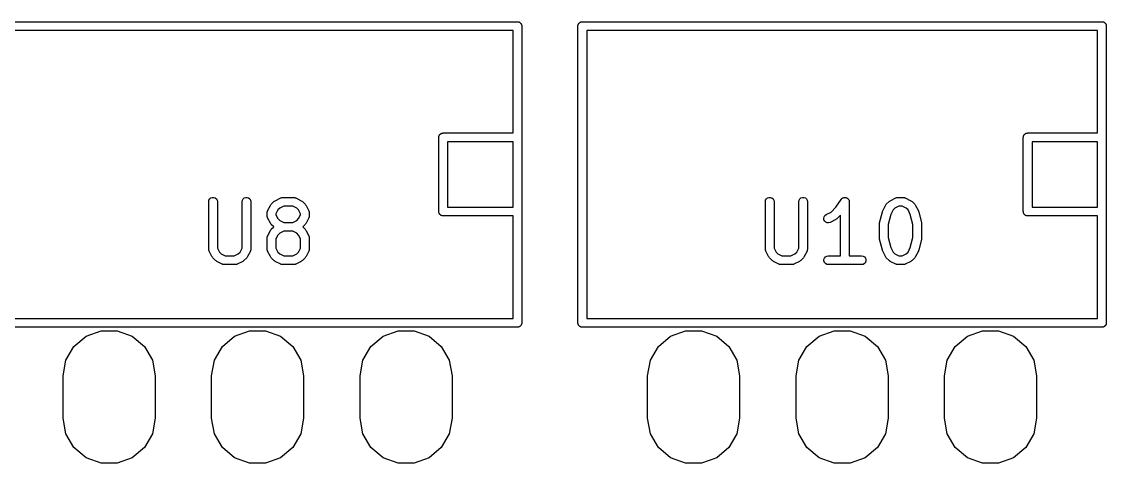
# Model space of a CAD drawing. Extents: x 10 to 287, y -200 to -10.
# Drawn here: x 165.96 to 184.52, y -117.94 to -110.39 of the extents above; entities that cross this region are included whole.
import ezdxf

# ---------------------------------------------------------------- set-up
doc = ezdxf.new("R2010")
doc.units = 0
doc.header["$MEASUREMENT"] = 0
doc.layers.add('BLACK', color=7, linetype='CONTINUOUS')

msp = doc.modelspace()

# ---------------------------------------------------------------- linework, layer by layer
at = {"layer": 'Black'}
for p, q in [((165.555, -110.385), (174.445, -110.385)), ((174.445, -110.385), (174.451, -110.386)), ((174.451, -110.386), (174.458, -110.386)), ((174.458, -110.386), (174.464, -110.388)), ((174.464, -110.388), (174.471, -110.39)), ((174.471, -110.39), (174.476, -110.393)), ((174.476, -110.393), (174.482, -110.395)), ((174.482, -110.395), (174.488, -110.399)), ((174.488, -110.399), (174.493, -110.403)), ((174.493, -110.403), (174.497, -110.408)), ((174.497, -110.408), (174.502, -110.412)), ((175.498, -110.412), (175.503, -110.408)), ((175.503, -110.408), (175.507, -110.403)), ((175.507, -110.403), (175.512, -110.399)), ((175.512, -110.399), (175.517, -110.395)), ((175.517, -110.395), (175.524, -110.393)), ((175.524, -110.393), (175.529, -110.39)), ((175.529, -110.39), (175.536, -110.388)), ((175.536, -110.388), (175.542, -110.386)), ((175.542, -110.386), (175.549, -110.386)), ((175.549, -110.386), (175.555, -110.385)), ((175.555, -110.385), (184.445, -110.385)), ((184.445, -110.385), (184.451, -110.386)), ((184.451, -110.386), (184.458, -110.386)), ((184.458, -110.386), (184.464, -110.388)), ((184.464, -110.388), (184.471, -110.39)), ((184.471, -110.39), (184.476, -110.393)), ((184.476, -110.393), (184.482, -110.395)), ((184.482, -110.395), (184.488, -110.399)), ((184.488, -110.399), (184.493, -110.403)), ((184.493, -110.403), (184.497, -110.408)), ((184.497, -110.408), (184.502, -110.412)), ((174.37, -110.535), (165.63, -110.535)), ((174.37, -112.29), (174.37, -110.535)), ((174.502, -110.412), (174.506, -110.417)), ((174.506, -110.417), (174.51, -110.422)), ((174.51, -110.422), (174.512, -110.429)), ((174.512, -110.429), (174.515, -110.434)), ((174.515, -110.434), (174.517, -110.441)), ((174.517, -110.441), (174.519, -110.447)), ((174.519, -110.447), (174.519, -110.454)), ((174.519, -110.454), (174.52, -110.46)), ((174.52, -110.46), (174.52, -115.54)), ((175.48, -110.46), (175.481, -110.454)), ((175.48, -115.54), (175.48, -110.46)), ((175.481, -110.447), (175.483, -110.441)), ((175.481, -110.454), (175.481, -110.447)), ((175.483, -110.441), (175.485, -110.434)), ((175.485, -110.434), (175.488, -110.429)), ((175.488, -110.429), (175.49, -110.422)), ((175.49, -110.422), (175.494, -110.417)), ((175.494, -110.417), (175.498, -110.412)), ((175.63, -110.535), (175.63, -115.465)), ((184.37, -110.535), (175.63, -110.535)), ((184.37, -112.29), (184.37, -110.535)), ((184.502, -110.412), (184.506, -110.417)), ((184.506, -110.417), (184.51, -110.422)), ((184.51, -110.422), (184.512, -110.429)), ((184.512, -110.429), (184.515, -110.434)), ((184.515, -110.434), (184.517, -110.441)), ((184.517, -110.441), (184.519, -110.447)), ((184.519, -110.447), (184.519, -110.454)), ((184.519, -110.454), (184.52, -110.46)), ((184.52, -110.46), (184.52, -115.54)), ((173.1, -112.365), (173.101, -112.359)), ((173.1, -113.635), (173.1, -112.365)), ((173.101, -112.352), (173.103, -112.346)), ((173.101, -112.359), (173.101, -112.352)), ((173.103, -112.346), (173.105, -112.339)), ((173.105, -112.339), (173.108, -112.334)), ((173.108, -112.334), (173.11, -112.328)), ((173.11, -112.328), (173.114, -112.322)), ((173.114, -112.322), (173.118, -112.317)), ((173.118, -112.317), (173.123, -112.313)), ((173.123, -112.313), (173.127, -112.308)), ((173.127, -112.308), (173.132, -112.304)), ((173.132, -112.304), (173.137, -112.3)), ((173.137, -112.3), (173.144, -112.298)), ((173.144, -112.298), (173.149, -112.295)), ((173.149, -112.295), (173.156, -112.293)), ((173.156, -112.293), (173.162, -112.291)), ((173.162, -112.291), (173.169, -112.291)), ((173.169, -112.291), (173.175, -112.29)), ((173.175, -112.29), (174.37, -112.29)), ((173.25, -112.44), (173.25, -113.56)), ((174.37, -112.44), (173.25, -112.44)), ((174.37, -113.56), (174.37, -112.44)), ((183.1, -112.365), (183.101, -112.359)), ((183.1, -113.635), (183.1, -112.365)), ((183.101, -112.352), (183.103, -112.346)), ((183.101, -112.359), (183.101, -112.352)), ((183.103, -112.346), (183.105, -112.339)), ((183.105, -112.339), (183.108, -112.334)), ((183.108, -112.334), (183.11, -112.328)), ((183.11, -112.328), (183.114, -112.322)), ((183.114, -112.322), (183.118, -112.317)), ((183.118, -112.317), (183.123, -112.313)), ((183.123, -112.313), (183.127, -112.308)), ((183.127, -112.308), (183.132, -112.304)), ((183.132, -112.304), (183.137, -112.3)), ((183.137, -112.3), (183.144, -112.298)), ((183.144, -112.298), (183.149, -112.295)), ((183.149, -112.295), (183.156, -112.293)), ((183.156, -112.293), (183.162, -112.291)), ((183.162, -112.291), (183.169, -112.291)), ((183.169, -112.291), (183.175, -112.29)), ((183.175, -112.29), (184.37, -112.29)), ((183.25, -112.44), (183.25, -113.56)), ((184.37, -112.44), (183.25, -112.44)), ((184.37, -113.56), (184.37, -112.44)), ((169.163, -113.468), (169.168, -113.443)), ((169.163, -114.278), (169.163, -113.468)), ((169.168, -113.443), (169.181, -113.42)), ((169.181, -113.42), (169.201, -113.403)), ((169.201, -113.403), (169.225, -113.395)), ((169.225, -113.395), (169.251, -113.395)), ((169.251, -113.395), (169.276, -113.403)), ((169.276, -113.403), (169.296, -113.42)), ((169.296, -113.42), (169.309, -113.443)), ((169.309, -113.443), (169.313, -113.468)), ((169.313, -113.468), (169.313, -114.26)), ((169.735, -113.468), (169.739, -113.443)), ((169.735, -114.26), (169.735, -113.468)), ((169.739, -113.443), (169.752, -113.42)), ((169.752, -113.42), (169.772, -113.403)), ((169.772, -113.403), (169.796, -113.395)), ((169.796, -113.395), (169.823, -113.395)), ((169.823, -113.395), (169.847, -113.403)), ((169.847, -113.403), (169.867, -113.42)), ((169.867, -113.42), (169.88, -113.443)), ((169.88, -113.443), (169.885, -113.468)), ((169.885, -113.468), (169.885, -114.278)), ((170.171, -113.625), (170.219, -113.53)), ((170.219, -113.53), (170.226, -113.52)), ((170.226, -113.52), (170.233, -113.511)), ((170.233, -113.511), (170.28, -113.463)), ((170.28, -113.463), (170.29, -113.456)), ((170.29, -113.456), (170.3, -113.449)), ((170.3, -113.449), (170.395, -113.401)), ((170.446, -113.543), (170.378, -113.578)), ((170.395, -113.401), (170.399, -113.4)), ((170.399, -113.4), (170.403, -113.398)), ((170.403, -113.398), (170.412, -113.396)), ((170.412, -113.396), (170.42, -113.394)), ((170.42, -113.394), (170.424, -113.394)), ((170.424, -113.394), (170.429, -113.393)), ((170.429, -113.393), (170.619, -113.393)), ((170.601, -113.543), (170.446, -113.543)), ((170.67, -113.578), (170.601, -113.543)), ((170.619, -113.393), (170.623, -113.394)), ((170.623, -113.394), (170.628, -113.394)), ((170.628, -113.394), (170.636, -113.396)), ((170.636, -113.396), (170.645, -113.398)), ((170.645, -113.398), (170.648, -113.4)), ((170.648, -113.4), (170.653, -113.401)), ((170.653, -113.401), (170.748, -113.449)), ((170.748, -113.449), (170.757, -113.456)), ((170.757, -113.456), (170.767, -113.463)), ((170.767, -113.463), (170.815, -113.511)), ((170.815, -113.511), (170.822, -113.52)), ((170.822, -113.52), (170.829, -113.53)), ((170.829, -113.53), (170.877, -113.625)), ((173.25, -113.56), (174.37, -113.56)), ((178.687, -113.468), (178.691, -113.443)), ((178.687, -114.278), (178.687, -113.468)), ((178.691, -113.443), (178.704, -113.42)), ((178.704, -113.42), (178.724, -113.403)), ((178.724, -113.403), (178.749, -113.395)), ((178.749, -113.395), (178.775, -113.395)), ((178.775, -113.395), (178.799, -113.403)), ((178.799, -113.403), (178.819, -113.42)), ((178.819, -113.42), (178.832, -113.443)), ((178.832, -113.443), (178.837, -113.468)), ((178.837, -113.468), (178.837, -114.26)), ((179.258, -113.468), (179.263, -113.443)), ((179.258, -114.26), (179.258, -113.468)), ((179.263, -113.443), (179.276, -113.42)), ((179.276, -113.42), (179.296, -113.403)), ((179.296, -113.403), (179.32, -113.395)), ((179.32, -113.395), (179.346, -113.395)), ((179.346, -113.395), (179.371, -113.403)), ((179.371, -113.403), (179.391, -113.42)), ((179.391, -113.42), (179.404, -113.443)), ((179.404, -113.443), (179.408, -113.468)), ((179.408, -113.468), (179.408, -114.278)), ((179.894, -113.563), (179.985, -113.427)), ((179.985, -113.427), (179.988, -113.424)), ((179.988, -113.424), (179.99, -113.42)), ((179.99, -113.42), (179.997, -113.414)), ((179.997, -113.414), (180.003, -113.408)), ((180.003, -113.408), (180.007, -113.406)), ((180.007, -113.406), (180.01, -113.403)), ((180.01, -113.403), (180.019, -113.4)), ((180.019, -113.4), (180.027, -113.396)), ((180.027, -113.396), (180.031, -113.396)), ((180.031, -113.396), (180.035, -113.395)), ((180.035, -113.395), (180.044, -113.395)), ((180.044, -113.395), (180.052, -113.394)), ((180.052, -113.394), (180.056, -113.395)), ((180.056, -113.395), (180.061, -113.395)), ((180.061, -113.395), (180.069, -113.398)), ((180.069, -113.398), (180.078, -113.4)), ((180.078, -113.4), (180.081, -113.402)), ((180.081, -113.402), (180.085, -113.403)), ((180.085, -113.403), (180.092, -113.409)), ((180.092, -113.409), (180.099, -113.414)), ((180.099, -113.414), (180.102, -113.418)), ((180.102, -113.418), (180.105, -113.42)), ((180.105, -113.42), (180.11, -113.428)), ((180.11, -113.428), (180.115, -113.435)), ((180.115, -113.435), (180.116, -113.439)), ((180.116, -113.439), (180.118, -113.443)), ((180.118, -113.443), (180.12, -113.452)), ((180.12, -113.452), (180.122, -113.46)), ((180.122, -113.46), (180.122, -113.464)), ((180.122, -113.464), (180.123, -113.468)), ((180.123, -113.468), (180.123, -114.393)), ((180.695, -113.625), (180.742, -113.53)), ((180.742, -113.53), (180.75, -113.52)), ((180.75, -113.52), (180.756, -113.511)), ((180.756, -113.511), (180.804, -113.463)), ((180.804, -113.463), (180.814, -113.456)), ((180.814, -113.456), (180.824, -113.449)), ((180.824, -113.449), (180.919, -113.401)), ((180.97, -113.543), (180.902, -113.578)), ((180.919, -113.401), (180.923, -113.4)), ((180.923, -113.4), (180.927, -113.398)), ((180.927, -113.398), (180.935, -113.396)), ((180.935, -113.396), (180.944, -113.394)), ((180.944, -113.394), (180.948, -113.394)), ((180.948, -113.394), (180.952, -113.393)), ((180.952, -113.393), (181.048, -113.393)), ((181.03, -113.543), (180.97, -113.543)), ((181.098, -113.578), (181.03, -113.543)), ((181.048, -113.393), (181.052, -113.394)), ((181.052, -113.394), (181.056, -113.394)), ((181.056, -113.394), (181.065, -113.396)), ((181.065, -113.396), (181.073, -113.398)), ((181.073, -113.398), (181.077, -113.4)), ((181.077, -113.4), (181.081, -113.401)), ((181.081, -113.401), (181.176, -113.449)), ((181.176, -113.449), (181.186, -113.456)), ((181.186, -113.456), (181.196, -113.463)), ((181.196, -113.463), (181.244, -113.511)), ((181.244, -113.511), (181.25, -113.52)), ((181.25, -113.52), (181.258, -113.53)), ((181.258, -113.53), (181.305, -113.625)), ((183.25, -113.56), (184.37, -113.56)), ((170.163, -113.659), (170.164, -113.655)), ((170.163, -113.706), (170.163, -113.659)), ((170.164, -113.711), (170.163, -113.706)), ((170.164, -113.65), (170.166, -113.642)), ((170.164, -113.655), (170.164, -113.65)), ((170.164, -113.715), (170.164, -113.711)), ((170.166, -113.723), (170.164, -113.715)), ((170.166, -113.642), (170.168, -113.633)), ((170.168, -113.732), (170.166, -113.723)), ((170.168, -113.633), (170.17, -113.629)), ((170.17, -113.736), (170.168, -113.732)), ((170.17, -113.629), (170.171, -113.625)), ((170.171, -113.74), (170.17, -113.736)), ((170.219, -113.835), (170.171, -113.74)), ((170.347, -113.608), (170.313, -113.677)), ((170.313, -113.677), (170.313, -113.689)), ((170.313, -113.689), (170.347, -113.757)), ((170.378, -113.578), (170.347, -113.608)), ((170.7, -113.608), (170.67, -113.578)), ((170.735, -113.677), (170.7, -113.608)), ((170.7, -113.757), (170.735, -113.689)), ((170.735, -113.689), (170.735, -113.677)), ((170.877, -113.74), (170.829, -113.835)), ((170.877, -113.625), (170.878, -113.629)), ((170.878, -113.736), (170.877, -113.74)), ((170.878, -113.629), (170.88, -113.633)), ((170.88, -113.732), (170.878, -113.736)), ((170.88, -113.633), (170.882, -113.642)), ((170.882, -113.723), (170.88, -113.732)), ((170.882, -113.642), (170.884, -113.65)), ((170.884, -113.715), (170.882, -113.723)), ((170.884, -113.65), (170.884, -113.655)), ((170.884, -113.655), (170.885, -113.659)), ((170.885, -113.706), (170.884, -113.711)), ((170.884, -113.711), (170.884, -113.715)), ((170.885, -113.659), (170.885, -113.706)), ((173.101, -113.641), (173.1, -113.635)), ((173.101, -113.648), (173.101, -113.641)), ((173.103, -113.654), (173.101, -113.648)), ((173.105, -113.661), (173.103, -113.654)), ((173.108, -113.666), (173.105, -113.661)), ((173.11, -113.672), (173.108, -113.666)), ((173.114, -113.678), (173.11, -113.672)), ((173.118, -113.683), (173.114, -113.678)), ((173.123, -113.687), (173.118, -113.683)), ((173.127, -113.692), (173.123, -113.687)), ((173.132, -113.696), (173.127, -113.692)), ((173.137, -113.7), (173.132, -113.696)), ((173.144, -113.702), (173.137, -113.7)), ((173.149, -113.705), (173.144, -113.702)), ((173.156, -113.707), (173.149, -113.705)), ((173.162, -113.709), (173.156, -113.707)), ((173.169, -113.709), (173.162, -113.709)), ((173.175, -113.71), (173.169, -113.709)), ((174.37, -113.71), (173.175, -113.71)), ((174.37, -115.465), (174.37, -113.71)), ((179.687, -113.75), (179.693, -113.724)), ((179.693, -113.724), (179.707, -113.703)), ((179.707, -113.703), (179.728, -113.687)), ((179.728, -113.687), (179.813, -113.645)), ((179.813, -113.645), (179.894, -113.563)), ((179.973, -113.697), (179.91, -113.76)), ((179.973, -114.393), (179.973, -113.697)), ((180.642, -113.831), (180.689, -113.641)), ((180.689, -113.641), (180.692, -113.633)), ((180.692, -113.633), (180.695, -113.625)), ((180.833, -113.685), (180.789, -113.859)), ((180.871, -113.608), (180.833, -113.685)), ((180.902, -113.578), (180.871, -113.608)), ((181.129, -113.608), (181.098, -113.578)), ((181.167, -113.685), (181.129, -113.608)), ((181.211, -113.859), (181.167, -113.685)), ((181.305, -113.625), (181.308, -113.633)), ((181.308, -113.633), (181.311, -113.641)), ((181.311, -113.641), (181.358, -113.831)), ((183.101, -113.641), (183.1, -113.635)), ((183.101, -113.648), (183.101, -113.641)), ((183.103, -113.654), (183.101, -113.648)), ((183.105, -113.661), (183.103, -113.654)), ((183.108, -113.666), (183.105, -113.661)), ((183.11, -113.672), (183.108, -113.666)), ((183.114, -113.678), (183.11, -113.672)), ((183.118, -113.683), (183.114, -113.678)), ((183.123, -113.687), (183.118, -113.683)), ((183.127, -113.692), (183.123, -113.687)), ((183.132, -113.696), (183.127, -113.692)), ((183.137, -113.7), (183.132, -113.696)), ((183.144, -113.702), (183.137, -113.7)), ((183.149, -113.705), (183.144, -113.702)), ((183.156, -113.707), (183.149, -113.705)), ((183.162, -113.709), (183.156, -113.707)), ((183.169, -113.709), (183.162, -113.709)), ((183.175, -113.71), (183.169, -113.709)), ((184.37, -113.71), (183.175, -113.71)), ((184.37, -115.465), (184.37, -113.71)), ((170.226, -113.845), (170.219, -113.835)), ((170.233, -113.855), (170.226, -113.845)), ((170.275, -113.897), (170.233, -113.855)), ((170.233, -113.939), (170.275, -113.897)), ((170.347, -113.757), (170.378, -113.788)), ((170.378, -113.788), (170.446, -113.822)), ((170.446, -113.822), (170.601, -113.822)), ((170.601, -113.822), (170.67, -113.788)), ((170.67, -113.788), (170.7, -113.757)), ((170.815, -113.855), (170.773, -113.897)), ((170.773, -113.897), (170.815, -113.939)), ((170.822, -113.845), (170.815, -113.855)), ((170.829, -113.835), (170.822, -113.845)), ((179.69, -113.775), (179.687, -113.75)), ((179.702, -113.799), (179.69, -113.775)), ((179.721, -113.817), (179.702, -113.799)), ((179.744, -113.827), (179.721, -113.817)), ((179.77, -113.829), (179.744, -113.827)), ((179.795, -113.821), (179.77, -113.829)), ((179.891, -113.774), (179.795, -113.821)), ((179.9, -113.766), (179.891, -113.774)), ((179.91, -113.76), (179.9, -113.766)), ((180.639, -113.849), (180.641, -113.84)), ((180.639, -114.087), (180.639, -113.849)), ((180.641, -113.84), (180.642, -113.831)), ((180.789, -113.859), (180.789, -114.078)), ((181.211, -114.078), (181.211, -113.859)), ((181.358, -113.831), (181.359, -113.84)), ((181.359, -113.84), (181.361, -113.849)), ((181.361, -113.849), (181.361, -114.087)), ((170.163, -114.087), (170.164, -114.083)), ((170.163, -114.278), (170.163, -114.087)), ((170.164, -114.079), (170.166, -114.07)), ((170.164, -114.083), (170.164, -114.079)), ((170.166, -114.07), (170.168, -114.062)), ((170.168, -114.062), (170.17, -114.058)), ((170.17, -114.058), (170.171, -114.054)), ((170.171, -114.054), (170.219, -113.959)), ((170.219, -113.959), (170.226, -113.949)), ((170.226, -113.949), (170.233, -113.939)), ((170.347, -114.037), (170.313, -114.105)), ((170.313, -114.105), (170.313, -114.26)), ((170.378, -114.006), (170.347, -114.037)), ((170.446, -113.972), (170.378, -114.006)), ((170.601, -113.972), (170.446, -113.972)), ((170.67, -114.006), (170.601, -113.972)), ((170.7, -114.037), (170.67, -114.006)), ((170.735, -114.105), (170.7, -114.037)), ((170.735, -114.26), (170.735, -114.105)), ((170.815, -113.939), (170.822, -113.949)), ((170.822, -113.949), (170.829, -113.959)), ((170.829, -113.959), (170.877, -114.054)), ((170.877, -114.054), (170.878, -114.058)), ((170.878, -114.058), (170.88, -114.062)), ((170.88, -114.062), (170.882, -114.07)), ((170.882, -114.07), (170.884, -114.079)), ((170.884, -114.079), (170.884, -114.083)), ((170.884, -114.083), (170.885, -114.087)), ((170.885, -114.087), (170.885, -114.278)), ((180.641, -114.096), (180.639, -114.087)), ((180.642, -114.106), (180.641, -114.096)), ((180.689, -114.296), (180.642, -114.106)), ((180.789, -114.078), (180.833, -114.252)), ((181.167, -114.252), (181.211, -114.078)), ((181.358, -114.106), (181.311, -114.296)), ((181.359, -114.096), (181.358, -114.106)), ((181.361, -114.087), (181.359, -114.096)), ((169.164, -114.282), (169.163, -114.278)), ((169.164, -114.286), (169.164, -114.282)), ((169.166, -114.295), (169.164, -114.286)), ((169.168, -114.304), (169.166, -114.295)), ((169.17, -114.307), (169.168, -114.304)), ((169.313, -114.26), (169.347, -114.329)), ((169.7, -114.329), (169.735, -114.26)), ((169.88, -114.304), (169.878, -114.307)), ((169.882, -114.295), (169.88, -114.304)), ((169.884, -114.286), (169.882, -114.295)), ((169.885, -114.278), (169.884, -114.282)), ((169.884, -114.282), (169.884, -114.286)), ((170.164, -114.282), (170.163, -114.278)), ((170.164, -114.286), (170.164, -114.282)), ((170.166, -114.295), (170.164, -114.286)), ((170.168, -114.304), (170.166, -114.295)), ((170.17, -114.307), (170.168, -114.304)), ((170.313, -114.26), (170.347, -114.329)), ((170.7, -114.329), (170.735, -114.26)), ((170.88, -114.304), (170.878, -114.307)), ((170.882, -114.295), (170.88, -114.304)), ((170.884, -114.286), (170.882, -114.295)), ((170.885, -114.278), (170.884, -114.282)), ((170.884, -114.282), (170.884, -114.286)), ((178.688, -114.282), (178.687, -114.278)), ((178.687, -114.286), (178.688, -114.282)), ((178.69, -114.295), (178.687, -114.286)), ((178.691, -114.304), (178.69, -114.295)), ((178.694, -114.307), (178.691, -114.304)), ((178.837, -114.26), (178.871, -114.329)), ((179.224, -114.329), (179.258, -114.26)), ((179.404, -114.304), (179.402, -114.307)), ((179.405, -114.295), (179.404, -114.304)), ((179.408, -114.286), (179.405, -114.295)), ((179.408, -114.278), (179.408, -114.282)), ((179.408, -114.282), (179.408, -114.286)), ((180.692, -114.304), (180.689, -114.296)), ((180.695, -114.311), (180.692, -114.304)), ((180.833, -114.252), (180.871, -114.329)), ((181.129, -114.329), (181.167, -114.252)), ((181.308, -114.304), (181.305, -114.311)), ((181.311, -114.296), (181.308, -114.304)), ((169.171, -114.311), (169.17, -114.307)), ((169.219, -114.407), (169.171, -114.311)), ((169.226, -114.416), (169.219, -114.407)), ((169.233, -114.426), (169.226, -114.416)), ((169.28, -114.474), (169.233, -114.426)), ((169.29, -114.481), (169.28, -114.474)), ((169.3, -114.488), (169.29, -114.481)), ((169.395, -114.535), (169.3, -114.488)), ((169.347, -114.329), (169.378, -114.359)), ((169.378, -114.359), (169.446, -114.393)), ((169.446, -114.393), (169.601, -114.393)), ((169.601, -114.393), (169.67, -114.359)), ((169.748, -114.488), (169.653, -114.535)), ((169.67, -114.359), (169.7, -114.329)), ((169.757, -114.481), (169.748, -114.488)), ((169.767, -114.474), (169.757, -114.481)), ((169.815, -114.426), (169.767, -114.474)), ((169.822, -114.416), (169.815, -114.426)), ((169.829, -114.407), (169.822, -114.416)), ((169.877, -114.311), (169.829, -114.407)), ((169.878, -114.307), (169.877, -114.311)), ((170.171, -114.311), (170.17, -114.307)), ((170.219, -114.407), (170.171, -114.311)), ((170.226, -114.416), (170.219, -114.407)), ((170.233, -114.426), (170.226, -114.416)), ((170.28, -114.474), (170.233, -114.426)), ((170.29, -114.481), (170.28, -114.474)), ((170.3, -114.488), (170.29, -114.481)), ((170.395, -114.535), (170.3, -114.488)), ((170.347, -114.329), (170.378, -114.359)), ((170.378, -114.359), (170.446, -114.393)), ((170.446, -114.393), (170.601, -114.393)), ((170.601, -114.393), (170.67, -114.359)), ((170.748, -114.488), (170.653, -114.535)), ((170.67, -114.359), (170.7, -114.329)), ((170.757, -114.481), (170.748, -114.488)), ((170.767, -114.474), (170.757, -114.481)), ((170.815, -114.426), (170.767, -114.474)), ((170.822, -114.416), (170.815, -114.426)), ((170.829, -114.407), (170.822, -114.416)), ((170.877, -114.311), (170.829, -114.407)), ((170.878, -114.307), (170.877, -114.311)), ((178.695, -114.311), (178.694, -114.307)), ((178.742, -114.407), (178.695, -114.311)), ((178.75, -114.416), (178.742, -114.407)), ((178.756, -114.426), (178.75, -114.416)), ((178.804, -114.474), (178.756, -114.426)), ((178.814, -114.481), (178.804, -114.474)), ((178.824, -114.488), (178.814, -114.481)), ((178.919, -114.535), (178.824, -114.488)), ((178.871, -114.329), (178.902, -114.359)), ((178.902, -114.359), (178.97, -114.393)), ((178.97, -114.393), (179.125, -114.393)), ((179.125, -114.393), (179.194, -114.359)), ((179.272, -114.488), (179.176, -114.535)), ((179.194, -114.359), (179.224, -114.329)), ((179.281, -114.481), (179.272, -114.488)), ((179.291, -114.474), (179.281, -114.481)), ((179.339, -114.426), (179.291, -114.474)), ((179.346, -114.416), (179.339, -114.426)), ((179.353, -114.407), (179.346, -114.416)), ((179.4, -114.311), (179.353, -114.407)), ((179.402, -114.307), (179.4, -114.311)), ((179.688, -114.455), (179.697, -114.431)), ((179.688, -114.481), (179.688, -114.455)), ((179.697, -114.506), (179.688, -114.481)), ((179.697, -114.431), (179.714, -114.411)), ((179.714, -114.411), (179.736, -114.398)), ((179.736, -114.398), (179.762, -114.393)), ((179.762, -114.393), (179.973, -114.393)), ((180.123, -114.393), (180.333, -114.393)), ((180.333, -114.393), (180.359, -114.398)), ((180.359, -114.398), (180.382, -114.411)), ((180.382, -114.411), (180.398, -114.431)), ((180.398, -114.431), (180.407, -114.455)), ((180.407, -114.481), (180.398, -114.506)), ((180.407, -114.455), (180.407, -114.481)), ((180.742, -114.407), (180.695, -114.311)), ((180.75, -114.416), (180.742, -114.407)), ((180.756, -114.426), (180.75, -114.416)), ((180.804, -114.474), (180.756, -114.426)), ((180.814, -114.481), (180.804, -114.474)), ((180.824, -114.488), (180.814, -114.481)), ((180.919, -114.535), (180.824, -114.488)), ((180.871, -114.329), (180.902, -114.359)), ((180.902, -114.359), (180.97, -114.393)), ((180.97, -114.393), (181.03, -114.393)), ((181.03, -114.393), (181.098, -114.359)), ((181.176, -114.488), (181.081, -114.535)), ((181.098, -114.359), (181.129, -114.329)), ((181.186, -114.481), (181.176, -114.488)), ((181.196, -114.474), (181.186, -114.481)), ((181.244, -114.426), (181.196, -114.474)), ((181.25, -114.416), (181.244, -114.426)), ((181.258, -114.407), (181.25, -114.416)), ((181.305, -114.311), (181.258, -114.407)), ((169.399, -114.537), (169.395, -114.535)), ((169.403, -114.539), (169.399, -114.537)), ((169.412, -114.54), (169.403, -114.539)), ((169.42, -114.543), (169.412, -114.54)), ((169.424, -114.543), (169.42, -114.543)), ((169.429, -114.543), (169.424, -114.543)), ((169.619, -114.543), (169.429, -114.543)), ((169.623, -114.543), (169.619, -114.543)), ((169.628, -114.543), (169.623, -114.543)), ((169.636, -114.54), (169.628, -114.543)), ((169.645, -114.539), (169.636, -114.54)), ((169.648, -114.537), (169.645, -114.539)), ((169.653, -114.535), (169.648, -114.537)), ((170.399, -114.537), (170.395, -114.535)), ((170.403, -114.539), (170.399, -114.537)), ((170.412, -114.54), (170.403, -114.539)), ((170.42, -114.543), (170.412, -114.54)), ((170.424, -114.543), (170.42, -114.543)), ((170.429, -114.543), (170.424, -114.543)), ((170.619, -114.543), (170.429, -114.543)), ((170.623, -114.543), (170.619, -114.543)), ((170.628, -114.543), (170.623, -114.543)), ((170.636, -114.54), (170.628, -114.543)), ((170.645, -114.539), (170.636, -114.54)), ((170.648, -114.537), (170.645, -114.539)), ((170.653, -114.535), (170.648, -114.537)), ((178.923, -114.537), (178.919, -114.535)), ((178.927, -114.539), (178.923, -114.537)), ((178.935, -114.54), (178.927, -114.539)), ((178.944, -114.543), (178.935, -114.54)), ((178.948, -114.543), (178.944, -114.543)), ((178.952, -114.543), (178.948, -114.543)), ((179.143, -114.543), (178.952, -114.543)), ((179.147, -114.543), (179.143, -114.543)), ((179.151, -114.543), (179.147, -114.543)), ((179.16, -114.54), (179.151, -114.543)), ((179.169, -114.539), (179.16, -114.54)), ((179.172, -114.537), (179.169, -114.539)), ((179.176, -114.535), (179.172, -114.537)), ((179.714, -114.526), (179.697, -114.506)), ((179.736, -114.539), (179.714, -114.526)), ((179.762, -114.543), (179.736, -114.539)), ((180.333, -114.543), (179.762, -114.543)), ((180.359, -114.539), (180.333, -114.543)), ((180.382, -114.526), (180.359, -114.539)), ((180.398, -114.506), (180.382, -114.526)), ((180.923, -114.537), (180.919, -114.535)), ((180.927, -114.539), (180.923, -114.537)), ((180.935, -114.54), (180.927, -114.539)), ((180.944, -114.543), (180.935, -114.54)), ((180.948, -114.543), (180.944, -114.543)), ((180.952, -114.543), (180.948, -114.543)), ((181.048, -114.543), (180.952, -114.543)), ((181.052, -114.543), (181.048, -114.543)), ((181.056, -114.543), (181.052, -114.543)), ((181.065, -114.54), (181.056, -114.543)), ((181.073, -114.539), (181.065, -114.54)), ((181.077, -114.537), (181.073, -114.539)), ((181.081, -114.535), (181.077, -114.537)), ((165.63, -115.465), (174.37, -115.465)), ((174.488, -115.601), (174.482, -115.605)), ((174.493, -115.597), (174.488, -115.601)), ((174.497, -115.592), (174.493, -115.597)), ((174.502, -115.588), (174.497, -115.592)), ((174.506, -115.583), (174.502, -115.588)), ((174.51, -115.578), (174.506, -115.583)), ((174.512, -115.571), (174.51, -115.578)), ((174.515, -115.566), (174.512, -115.571)), ((174.517, -115.559), (174.515, -115.566)), ((174.519, -115.553), (174.517, -115.559)), ((174.52, -115.54), (174.519, -115.546)), ((174.519, -115.546), (174.519, -115.553)), ((175.481, -115.546), (175.48, -115.54)), ((175.481, -115.553), (175.481, -115.546)), ((175.483, -115.559), (175.481, -115.553)), ((175.485, -115.566), (175.483, -115.559)), ((175.488, -115.571), (175.485, -115.566)), ((175.49, -115.578), (175.488, -115.571)), ((175.494, -115.583), (175.49, -115.578)), ((175.498, -115.588), (175.494, -115.583)), ((175.503, -115.592), (175.498, -115.588)), ((175.507, -115.597), (175.503, -115.592)), ((175.512, -115.601), (175.507, -115.597)), ((175.517, -115.605), (175.512, -115.601)), ((175.63, -115.465), (184.37, -115.465)), ((184.488, -115.601), (184.482, -115.605)), ((184.493, -115.597), (184.488, -115.601)), ((184.497, -115.592), (184.493, -115.597)), ((184.502, -115.588), (184.497, -115.592)), ((184.506, -115.583), (184.502, -115.588)), ((184.51, -115.578), (184.506, -115.583)), ((184.512, -115.571), (184.51, -115.578)), ((184.515, -115.566), (184.512, -115.571)), ((184.517, -115.559), (184.515, -115.566)), ((184.519, -115.553), (184.517, -115.559)), ((184.52, -115.54), (184.519, -115.546)), ((184.519, -115.546), (184.519, -115.553)), ((174.445, -115.615), (165.555, -115.615)), ((166.857, -115.944), (167.066, -115.768)), ((167.066, -115.768), (167.323, -115.675)), ((167.323, -115.675), (167.597, -115.675)), ((167.597, -115.675), (167.854, -115.768)), ((167.854, -115.768), (168.063, -115.944)), ((169.397, -115.944), (169.606, -115.768)), ((169.606, -115.768), (169.863, -115.675)), ((169.863, -115.675), (170.137, -115.675)), ((170.137, -115.675), (170.394, -115.768)), ((170.394, -115.768), (170.603, -115.944)), ((171.937, -115.944), (172.146, -115.768)), ((172.146, -115.768), (172.403, -115.675)), ((172.403, -115.675), (172.677, -115.675)), ((172.677, -115.675), (172.934, -115.768)), ((172.934, -115.768), (173.143, -115.944)), ((174.451, -115.614), (174.445, -115.615)), ((174.458, -115.614), (174.451, -115.614)), ((174.464, -115.612), (174.458, -115.614)), ((174.471, -115.61), (174.464, -115.612)), ((174.476, -115.607), (174.471, -115.61)), ((174.482, -115.605), (174.476, -115.607)), ((175.524, -115.607), (175.517, -115.605)), ((175.529, -115.61), (175.524, -115.607)), ((175.536, -115.612), (175.529, -115.61)), ((175.542, -115.614), (175.536, -115.612)), ((175.549, -115.614), (175.542, -115.614)), ((175.555, -115.615), (175.549, -115.614)), ((184.445, -115.615), (175.555, -115.615)), ((176.857, -115.944), (177.066, -115.768)), ((177.066, -115.768), (177.323, -115.675)), ((177.323, -115.675), (177.597, -115.675)), ((177.597, -115.675), (177.854, -115.768)), ((177.854, -115.768), (178.063, -115.944)), ((179.397, -115.944), (179.606, -115.768)), ((179.606, -115.768), (179.863, -115.675)), ((179.863, -115.675), (180.137, -115.675)), ((180.137, -115.675), (180.394, -115.768)), ((180.394, -115.768), (180.603, -115.944)), ((181.937, -115.944), (182.146, -115.768)), ((182.146, -115.768), (182.403, -115.675)), ((182.403, -115.675), (182.677, -115.675)), ((182.677, -115.675), (182.934, -115.768)), ((182.934, -115.768), (183.143, -115.944)), ((184.451, -115.614), (184.445, -115.615)), ((184.458, -115.614), (184.451, -115.614)), ((184.464, -115.612), (184.458, -115.614)), ((184.471, -115.61), (184.464, -115.612)), ((184.476, -115.607), (184.471, -115.61)), ((184.482, -115.605), (184.476, -115.607)), ((166.72, -116.181), (166.857, -115.944)), ((168.063, -115.944), (168.2, -116.181)), ((169.26, -116.181), (169.397, -115.944)), ((170.603, -115.944), (170.74, -116.181)), ((171.8, -116.181), (171.937, -115.944)), ((173.143, -115.944), (173.28, -116.181)), ((176.72, -116.181), (176.857, -115.944)), ((178.063, -115.944), (178.2, -116.181)), ((179.26, -116.181), (179.397, -115.944)), ((180.603, -115.944), (180.74, -116.181)), ((181.8, -116.181), (181.937, -115.944)), ((183.143, -115.944), (183.28, -116.181)), ((166.673, -116.45), (166.72, -116.181)), ((168.2, -116.181), (168.247, -116.45)), ((169.213, -116.45), (169.26, -116.181)), ((170.74, -116.181), (170.787, -116.45)), ((171.753, -116.45), (171.8, -116.181)), ((173.28, -116.181), (173.327, -116.45)), ((176.673, -116.45), (176.72, -116.181)), ((178.2, -116.181), (178.247, -116.45)), ((179.213, -116.45), (179.26, -116.181)), ((180.74, -116.181), (180.787, -116.45)), ((181.753, -116.45), (181.8, -116.181)), ((183.28, -116.181), (183.327, -116.45)), ((166.673, -117.17), (166.673, -116.45)), ((168.247, -116.45), (168.247, -117.17)), ((169.213, -117.17), (169.213, -116.45)), ((170.787, -116.45), (170.787, -117.17)), ((171.753, -117.17), (171.753, -116.45)), ((173.327, -116.45), (173.327, -117.17)), ((176.673, -117.17), (176.673, -116.45)), ((178.247, -116.45), (178.247, -117.17)), ((179.213, -117.17), (179.213, -116.45)), ((180.787, -116.45), (180.787, -117.17)), ((181.753, -117.17), (181.753, -116.45)), ((183.327, -116.45), (183.327, -117.17)), ((166.72, -117.439), (166.673, -117.17)), ((168.247, -117.17), (168.2, -117.439)), ((169.26, -117.439), (169.213, -117.17)), ((170.787, -117.17), (170.74, -117.439)), ((171.8, -117.439), (171.753, -117.17)), ((173.327, -117.17), (173.28, -117.439)), ((176.72, -117.439), (176.673, -117.17)), ((178.247, -117.17), (178.2, -117.439)), ((179.26, -117.439), (179.213, -117.17)), ((180.787, -117.17), (180.74, -117.439)), ((181.8, -117.439), (181.753, -117.17)), ((183.327, -117.17), (183.28, -117.439)), ((166.857, -117.676), (166.72, -117.439)), ((168.2, -117.439), (168.063, -117.676)), ((169.397, -117.676), (169.26, -117.439)), ((170.74, -117.439), (170.603, -117.676)), ((171.937, -117.676), (171.8, -117.439)), ((173.28, -117.439), (173.143, -117.676)), ((176.857, -117.676), (176.72, -117.439)), ((178.2, -117.439), (178.063, -117.676)), ((179.397, -117.676), (179.26, -117.439)), ((180.74, -117.439), (180.603, -117.676)), ((181.937, -117.676), (181.8, -117.439)), ((183.28, -117.439), (183.143, -117.676)), ((167.066, -117.852), (166.857, -117.676)), ((168.063, -117.676), (167.854, -117.852)), ((169.606, -117.852), (169.397, -117.676)), ((170.603, -117.676), (170.394, -117.852)), ((172.146, -117.852), (171.937, -117.676)), ((173.143, -117.676), (172.934, -117.852)), ((177.066, -117.852), (176.857, -117.676)), ((178.063, -117.676), (177.854, -117.852)), ((179.606, -117.852), (179.397, -117.676)), ((180.603, -117.676), (180.394, -117.852)), ((182.146, -117.852), (181.937, -117.676)), ((183.143, -117.676), (182.934, -117.852)), ((167.323, -117.945), (167.066, -117.852)), ((167.597, -117.945), (167.323, -117.945)), ((167.854, -117.852), (167.597, -117.945)), ((169.863, -117.945), (169.606, -117.852)), ((170.137, -117.945), (169.863, -117.945)), ((170.394, -117.852), (170.137, -117.945)), ((172.403, -117.945), (172.146, -117.852)), ((172.677, -117.945), (172.403, -117.945)), ((172.934, -117.852), (172.677, -117.945)), ((177.323, -117.945), (177.066, -117.852)), ((177.597, -117.945), (177.323, -117.945)), ((177.854, -117.852), (177.597, -117.945)), ((179.863, -117.945), (179.606, -117.852)), ((180.137, -117.945), (179.863, -117.945)), ((180.394, -117.852), (180.137, -117.945)), ((182.403, -117.945), (182.146, -117.852)), ((182.677, -117.945), (182.403, -117.945)), ((182.934, -117.852), (182.677, -117.945))]:
    msp.add_line(p, q, dxfattribs=at)

doc.saveas('drawing.dxf')
